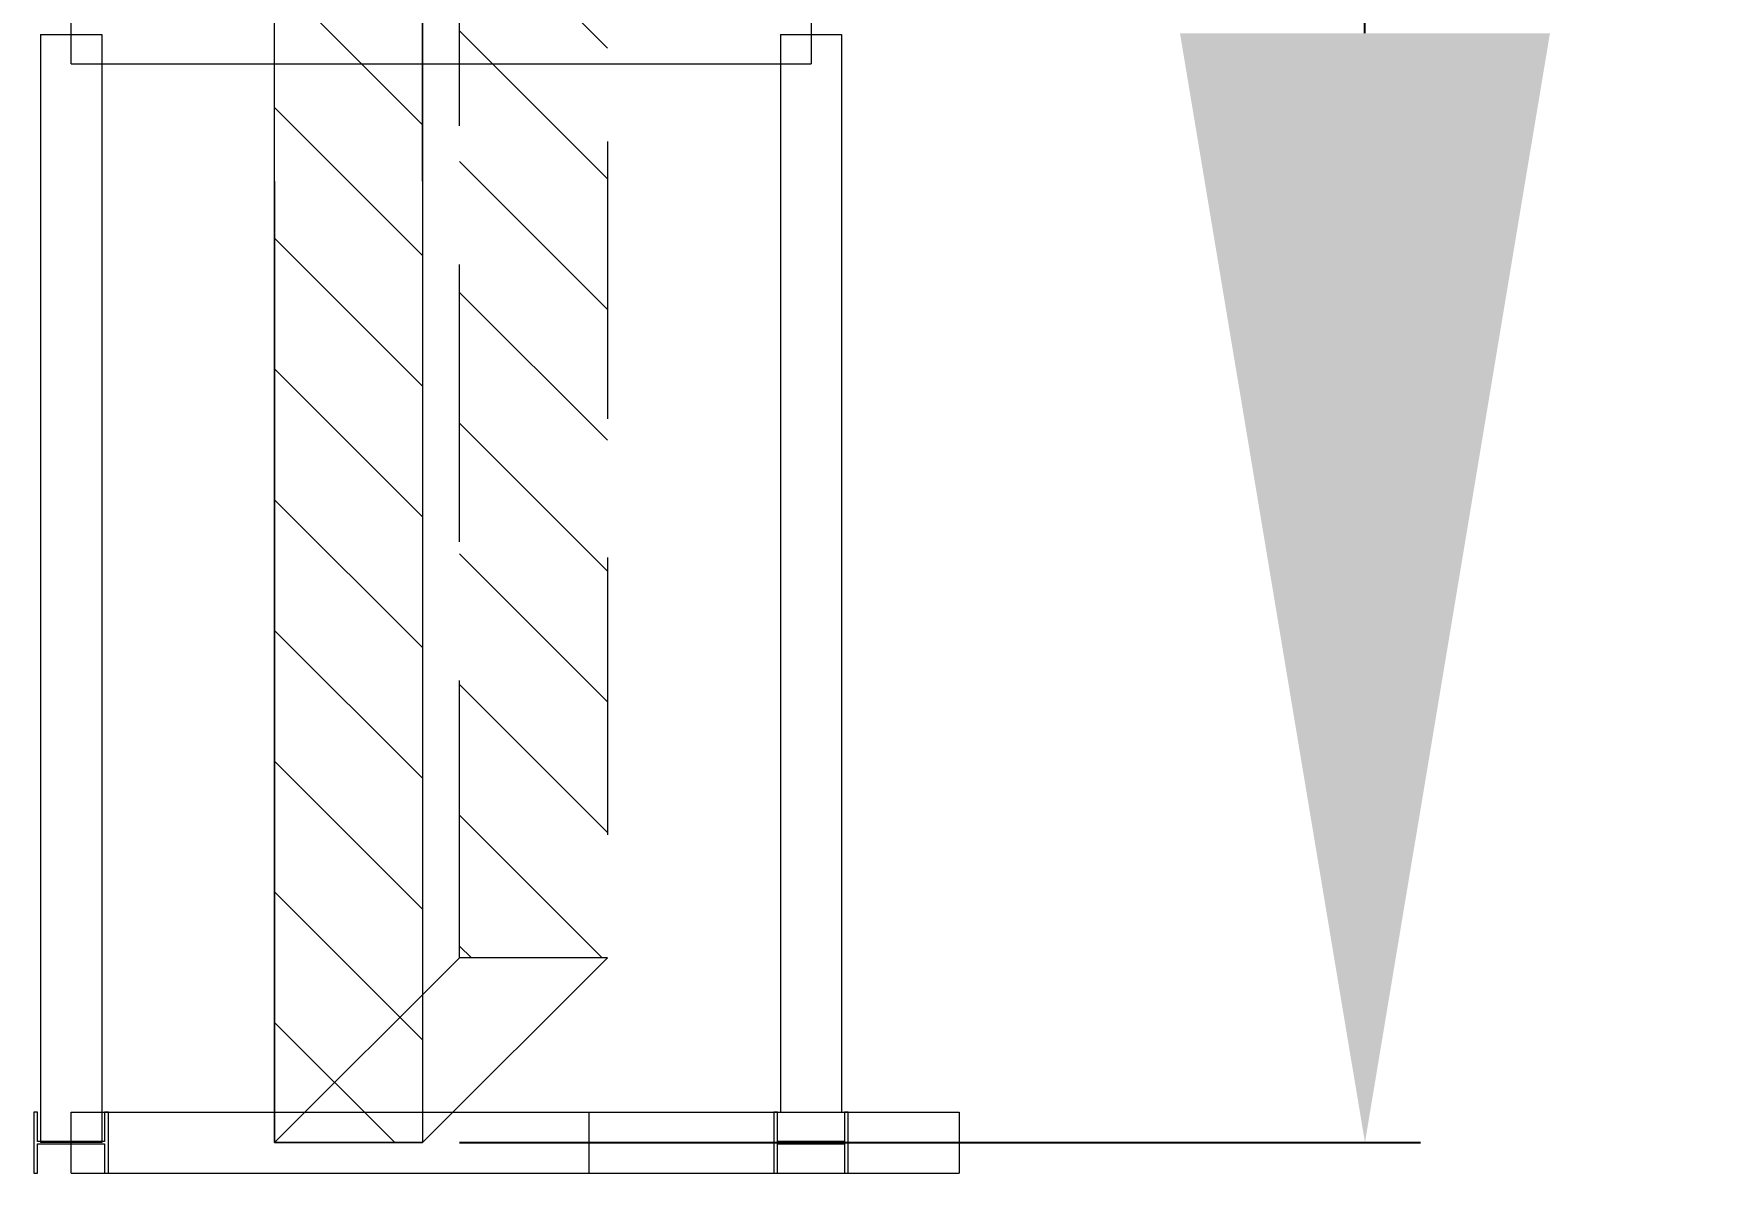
# Model space of a CAD drawing. Header units: inches. Extents: x -430764 to 256483, y 7374 to 217374.
# Drawn here: x -242696 to -238113, y 93146 to 96227 of the extents above; entities that cross this region are included whole.
import ezdxf

# ---------------------------------------------------------------- set-up
doc = ezdxf.new("R2010")
doc.units = ezdxf.units.IN
doc.header["$MEASUREMENT"] = 0
doc.linetypes.add('CABLETRAYLAYOUT-EMBED 2_DWG$0$HIDDEN2', pattern=[0.1875, 0.125, -0.0625])
for name, color, linetype, lineweight in [('Cable Tray Instruments', 7, 'Continuous', 13), ('Cable Tray Power', 7, 'Continuous', 13), ('CABLETRAYLAYOUT-EMBED 2_DWG$0$DwgTemplate', 7, 'Continuous', 9)]:
    doc.layers.add(name, color=color, linetype=linetype, lineweight=lineweight)
doc.styles.add('HZTXT', font='simplexs.shx', dxfattribs={"width": 0.7, "bigfont": 'hztxt.shx'})
doc.dimstyles.new('标注 1：500', dxfattribs={"dimtxt": 1500, "dimasz": 3000, "dimexe": 150, "dimexo": 100, "dimgap": 50, "dimtad": 1, "dimdec": 0, "dimdsep": 46, "dimtxsty": 'HZTXT', "dimcen": 9, "dimclrd": 4, "dimclre": 4, "dimclrt": 2, "dimazin": 2, "dimtfac": 1, "dimtdec": 0, "dimtmove": 2, "dimatfit": 3, "dimfxl": 250, "dimtolj": 1, "dimtzin": 0, "dimarcsym": 0})

# ---------------------------------------------------------------- blocks, each defined once
blk = doc.blocks.new('*D5')
at = {"layer": 'Cable Tray Instruments', "color": 4, "lineweight": -2, "transparency": 16777216}
for p, q in [((-241044.9, 135310.8), (-238947.5, 135310.8)), ((-239097.5, 132310.8), (-239097.5, 116519.4)), ((-239097.5, 96228.3), (-239097.5, 112019.4)), ((-241544.9, 93228.3), (-238947.5, 93228.3))]:
    blk.add_line(p, q, dxfattribs=at)
at = {"layer": 'Cable Tray Instruments', "color": 4, "transparency": 16777216}
for points in [[(-239597.5, 132310.8), (-238597.5, 132310.8), (-239097.5, 135310.8)], [(-239597.5, 96228.3), (-238597.5, 96228.3), (-239097.5, 93228.3)]]:
    blk.add_solid(points, dxfattribs=at)
at = {"layer": 'Defpoints', "color": 0, "transparency": 16777216}
for p in [(-241144.9, 135310.8), (-241644.9, 93228.3), (-239097.5, 93228.3)]:
    blk.add_point(p, dxfattribs=at)
at = {"layer": 'Cable Tray Instruments', "transparency": 16777216, "insert": (-239097.5, 114269.4), "char_height": 1500, "attachment_point": 5, "rotation": 90, "style": 'HZTXT'}
blk.add_mtext('\\A1;42.1m', dxfattribs=at)

msp = doc.modelspace()

# ---------------------------------------------------------------- hatches: boundary and pattern name
at = {"layer": 'Cable Tray Instruments'}
h = msp.add_hatch(dxfattribs=at)
h.set_pattern_fill('ANSI31', color=6, scale=2000, angle=90)
h.paths.add_polyline_path([(-241544.86, 135310.81), (-241144.86, 135310.81), (-241144.86, 93728.09), (-241544.86, 93728.09)])
at = {"layer": 'Cable Tray Power'}
h = msp.add_hatch(dxfattribs=at)
h.set_pattern_fill('ANSI31', color=3, scale=2000, angle=90)
h.paths.add_polyline_path([(-242044.86, 135310.81), (-241644.86, 135310.81), (-241644.86, 93228.26), (-242044.86, 93228.26)])

# ---------------------------------------------------------------- linework, layer by layer
at = {"layer": 'Cable Tray Instruments', "color": 6, "linetype": 'CABLETRAYLAYOUT-EMBED 2_DWG$0$HIDDEN2', "ltscale": 6000}
for p, q in [((-242044.86, 93228.26), (-241544.86, 93728.09)), ((-241644.86, 93228.26), (-241144.86, 93728.09))]:
    msp.add_line(p, q, dxfattribs=at)
msp.add_lwpolyline([(-241144.86, 135310.81), (-241144.86, 93728.09), (-241544.86, 93728.09), (-241544.86, 135310.81)], dxfattribs=at)
msp.add_lwpolyline([(-241544.86, 135310.81), (-241144.86, 135310.81), (-241144.86, 93728.09), (-241544.86, 93728.09)], close=True, dxfattribs=at)
at = {"layer": 'Cable Tray Power', "color": 3, "linetype": 'Continuous'}
for p, q in [((-242044.86, 95828.26), (-242044.86, 96866.26)), ((-242044.86, 95828.26), (-242044.86, 96866.26)), ((-241644.86, 95828.26), (-241644.86, 96866.26)), ((-241644.86, 95828.26), (-241644.86, 96866.26)), ((-242044.86, 95828.26), (-242044.86, 93228.26)), ((-242044.86, 95828.26), (-242044.86, 93228.26)), ((-241644.86, 95828.26), (-241644.86, 93228.26)), ((-241644.86, 95828.26), (-241644.86, 93228.26)), ((-242044.86, 93228.26), (-241644.86, 93228.26))]:
    msp.add_line(p, q, dxfattribs=at)
at = {"layer": 'Cable Tray Power', "color": 3}
msp.add_lwpolyline([(-242044.86, 135310.81), (-241644.86, 135310.81), (-241644.86, 93228.26), (-242044.86, 93228.26)], close=True, dxfattribs=at)
at = {"layer": 'CABLETRAYLAYOUT-EMBED 2_DWG$0$DwgTemplate', "color": 252, "linetype": 'Continuous'}
for p, q in [((-242594.86, 96145.71), (-242594.86, 96310.81)), ((-240594.86, 96310.81), (-240594.86, 96145.71)), ((-242677.41, 96225.15), (-242512.31, 96225.15)), ((-242677.41, 96225.15), (-242677.41, 93228.26)), ((-242512.31, 96225.15), (-242512.31, 93228.26)), ((-240677.41, 96225.15), (-240677.41, 93310.81)), ((-240677.41, 96225.15), (-240512.31, 96225.15)), ((-240512.31, 96225.15), (-240512.31, 93310.81)), ((-242594.86, 96145.71), (-240594.86, 96145.71)), ((-242685.41, 93310.81), (-242695.57, 93310.81)), ((-242695.57, 93310.81), (-242695.57, 93145.71)), ((-242685.41, 93231.38), (-242685.41, 93310.81)), ((-242594.86, 93145.71), (-242594.86, 93310.81)), ((-242594.86, 93310.81), (-241194.86, 93310.81)), ((-242504.31, 93310.81), (-242504.31, 93231.38)), ((-242494.15, 93310.81), (-242504.31, 93310.81)), ((-242494.15, 93145.71), (-242494.15, 93310.81)), ((-241194.86, 93310.81), (-240194.86, 93310.81)), ((-241194.86, 93145.71), (-241194.86, 93310.81)), ((-240685.41, 93310.81), (-240695.57, 93310.81)), ((-240695.57, 93310.81), (-240695.57, 93145.71)), ((-240685.41, 93231.38), (-240685.41, 93310.81)), ((-240504.31, 93310.81), (-240504.31, 93231.38)), ((-240494.15, 93310.81), (-240504.31, 93310.81)), ((-240494.15, 93145.71), (-240494.15, 93310.81)), ((-240194.86, 93310.81), (-240194.86, 93145.71)), ((-242504.31, 93231.38), (-242685.41, 93231.38)), ((-242685.41, 93225.15), (-242504.31, 93225.15)), ((-242685.41, 93145.71), (-242685.41, 93225.15)), ((-242512.31, 93228.26), (-242677.41, 93228.26)), ((-242504.31, 93225.15), (-242504.31, 93145.71)), ((-240504.31, 93231.38), (-240685.41, 93231.38)), ((-240685.41, 93225.15), (-240504.31, 93225.15)), ((-240685.41, 93145.71), (-240685.41, 93225.15)), ((-240504.31, 93225.15), (-240504.31, 93145.71)), ((-242695.57, 93145.71), (-242685.41, 93145.71)), ((-242594.86, 93145.71), (-241194.86, 93145.71)), ((-242504.31, 93145.71), (-242494.15, 93145.71)), ((-241194.86, 93145.71), (-240194.86, 93145.71)), ((-240695.57, 93145.71), (-240685.41, 93145.71)), ((-240504.31, 93145.71), (-240494.15, 93145.71))]:
    msp.add_line(p, q, dxfattribs=at)

# ---------------------------------------------------------------- dimensions: what is measured, and where the dimension line sits
at = {"layer": 'Cable Tray Instruments', "color": 6}
dim = msp.add_linear_dim(base=(-239097.5, 93228.26), p1=(-241144.86, 135310.81), p2=(-241644.86, 93228.26), angle=90, dimstyle='标注 1：500', override={"dimdec": 1, "dimlfac": 0.001, "dimpost": 'm', "dimclrt": 256}, dxfattribs=at)
dim.commit()
dim.dimension.update_dxf_attribs({"geometry": '*D5', "text_midpoint": (-239097.5, 114269.36), "dimtype": 160})

doc.saveas('drawing.dxf')
